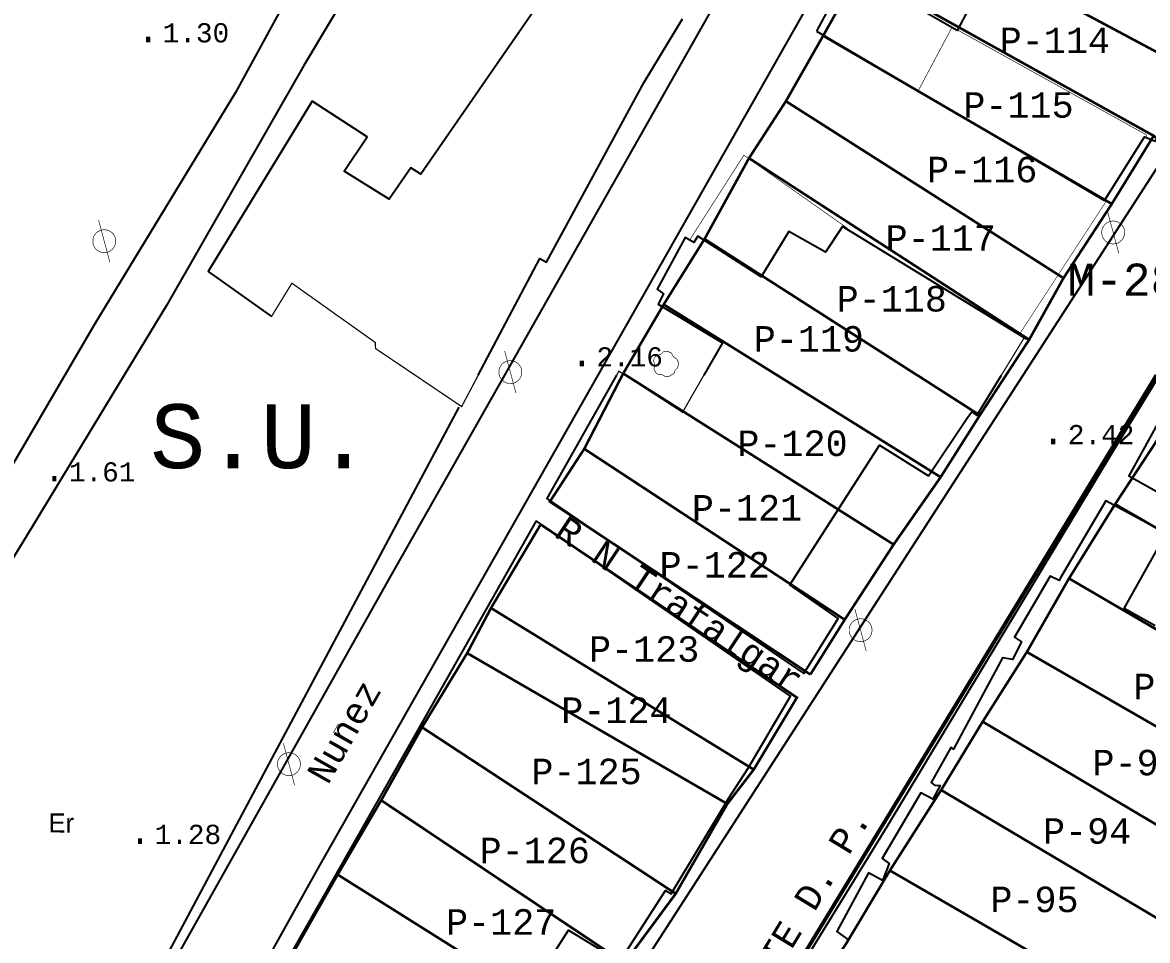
# Model space of a CAD drawing. Extents: x 743300 to 744100, y 4405700 to 4406200.
# Drawn here: x 743618.8 to 743706.6, y 4405955.9 to 4406027.5 of the extents above; entities that cross this region are included whole.
import ezdxf

# ---------------------------------------------------------------- set-up
doc = ezdxf.new("R2010")
doc.units = 0
doc.header["$MEASUREMENT"] = 0
for name, color, linetype in [('13', 7, 'CONTINUOUS'), ('2', 7, 'CONTINUOUS'), ('24', 7, 'CONTINUOUS'), ('41', 7, 'CONTINUOUS'), ('42', 7, 'CONTINUOUS'), ('46', 7, 'CONTINUOUS'), ('50', 7, 'CONTINUOUS'), ('51', 7, 'CONTINUOUS'), ('54', 7, 'CONTINUOUS'), ('6', 7, 'CONTINUOUS'), ('8', 7, 'CONTINUOUS')]:
    doc.layers.add(name, color=color, linetype=linetype)
doc.styles.add('MONOTXT', font='monotxt', dxfattribs={"height": 0.2})
doc.styles.get("Standard").update_dxf_attribs({"font": 'txt', "height": 0.2})

msp = doc.modelspace()

# ---------------------------------------------------------------- linework, layer by layer
at = {"layer": '13', "color": 3, "linetype": 'Continuous', "const_width": 0.3}
msp.add_lwpolyline([(743553.8499999999, 4405735.76), (743596.5199999998, 4405812.66), (743622.92, 4405858.96), (743646.9099999998, 4405900.35), (743664.21, 4405929.2), (743707.2900000002, 4406000)], dxfattribs=at)
at = {"layer": '2', "color": 7, "linetype": 'Continuous'}
msp.add_3dface([(744099.9999999999, 4405700), (744099.9999999999, 4406200), (743299.9999999999, 4406200), (743299.9999999999, 4405700)], dxfattribs=at)
at = {"layer": '41', "color": 1, "linetype": 'Continuous', "extrusion": (0.04596566980081688, 0.2335998591041514, 0.9712457274172602), "const_width": 0.05, "elevation": 1063433.085656}
msp.add_lwpolyline([(120972.2368437649, -4338257.410530681), (120981.2868667598, -4338261.568809627), (120984.1610957411, -4338254.05030527)], dxfattribs=at)
at = {"layer": '41', "color": 1, "linetype": 'Continuous', "extrusion": (0.9080433374574216, -0.4188762314803587, 0), "const_width": 0.05, "elevation": -1170288.407934}
msp.add_lwpolyline([(4312350.08331731, 6.65), (4312343.112284387, 4.61)], dxfattribs=at)
at = {"layer": '41', "color": 1, "linetype": 'Continuous', "extrusion": (-0.8609265282222788, 0.5087293121131649, 0), "const_width": 0.05, "elevation": 1601195.535133}
msp.add_lwpolyline([(-4171558.906738849, 5.24), (-4171572.194748482, 9.25)], dxfattribs=at)
at = {"layer": '41', "color": 1, "linetype": 'Continuous', "extrusion": (0.8475839836942212, -0.530661276696382, 0), "const_width": 0.05, "elevation": -1707736.989165}
msp.add_lwpolyline([(4129104.037408375, 5.02), (4129101.323812974, 5.56)], dxfattribs=at)
at = {"layer": '42', "color": 3, "linetype": 'Continuous', "const_width": 0.05, "elevation": 5.41}
for points in [[(743668.7499999999, 4406000), (743668.6999999998, 4406000.03), (743668.4199999998, 4406000.03), (743668.1899999998, 4406000.19), (743668.06, 4406000.49), (743668.13, 4406000.82), (743668.03, 4406001.08), (743668.0799999998, 4406001.33), (743668.2900000002, 4406001.560000001), (743668.5899999999, 4406001.61), (743668.8000000002, 4406001.82), (743669.1500000001, 4406001.85), (743669.43, 4406001.71), (743669.5999999999, 4406001.4), (743669.8399999999, 4406001.26), (743669.98, 4406000.97), (743669.92, 4406000.59), (743669.7099999998, 4406000.39), (743669.64, 4406000.15)], [(743669.41, 4406000), (743669.23, 4405999.88), (743668.96, 4405999.88), (743668.7499999999, 4406000)], [(743669.64, 4406000.15), (743669.41, 4406000)]]:
    msp.add_lwpolyline(points, dxfattribs=at)
at = {"layer": '46', "color": 7, "linetype": 'Continuous', "const_width": 0.2}
for points in [[(743665.5899999999, 4406000), (743668.8200000002, 4406005.51), (743672.01, 4406010.62), (743675.4799999999, 4406016.93), (743678.3599999999, 4406021.38), (743681.27, 4406026.49), (743684.0799999998, 4406031.48), (743686.61, 4406036.27), (743689.6399999999, 4406040.97), (743693.5700000002, 4406048.04), (743697.66, 4406055.05), (743702.89, 4406064.16), (743725.37, 4406052.05), (743720.7499999999, 4406043.01), (743716.0999999999, 4406034.12), (743713.3200000002, 4406028.88), (743710.56, 4406023.48), (743710.9699999999, 4406023.4), (743707.88, 4406018.01), (743707.0700000002, 4406018.68), (743703.8, 4406013.36), (743700.03, 4406007.57), (743697.3499999999, 4406002.76), (743695.5499999998, 4406000)], [(743710.56, 4406023.48), (743686.61, 4406036.27)], [(743707.0700000002, 4406018.68), (743684.0799999998, 4406031.48)], [(743681.27, 4406026.49), (743703.8, 4406013.36)], [(743700.03, 4406007.57), (743678.3599999999, 4406021.38)], [(743675.4799999999, 4406016.93), (743697.3499999999, 4406002.76)], [(743688.5899999999, 4406000), (743672.01, 4406010.62)], [(743668.8200000002, 4406005.51), (743677.66, 4406000)], [(743680.27, 4405976.62), (743659.94, 4405990.12), (743662.62, 4405994.24), (743665.6600000001, 4406000.12)], [(743686.77, 4405986.77), (743665.6600000001, 4406000.12)], [(743677.66, 4406000), (743690.44, 4405992.03)], [(743729.16, 4405990.77), (743727.1899999998, 4405987.53), (743725.13, 4405984.59), (743722.25, 4405979.43), (743718.77, 4405973.43), (743720.2399999999, 4405972.64), (743717.0999999999, 4405966.91), (743714.1099999999, 4405960.99), (743712.8499999999, 4405961.6), (743709.83, 4405956.11), (743706.2399999999, 4405949.88), (743702.92, 4405943.96), (743699.5699999998, 4405938.03), (743679.0899999999, 4405949.68), (743683.06, 4405955.6), (743686.4799999999, 4405961.32), (743690.4799999999, 4405967.6), (743693.72, 4405972.94), (743697.17, 4405978.38), (743700.4599999998, 4405984.12), (743704.06, 4405989.92), (743707.4, 4405995.01), (743709.6199999999, 4405998.57), (743710.3899999999, 4406000)], [(743695.5499999998, 4406000), (743693.5, 4405996.86), (743690.44, 4405992.03), (743686.77, 4405986.77), (743682.9499999998, 4405980.9)], [(743693.5, 4405996.86), (743688.5999999999, 4406000)], [(743682.9499999998, 4405980.9), (743662.62, 4405994.24)], [(743704.06, 4405989.92), (743722.25, 4405979.43)], [(743638.1199999999, 4405951.76), (743643.37, 4405961), (743646.77, 4405966.8), (743649.96, 4405972.5), (743653.4799999999, 4405978.29), (743655.3399999999, 4405981.81), (743659.22, 4405988.34), (743679.2199999999, 4405974.82), (743675.85, 4405969.2), (743673.79, 4405966.52), (743669.7599999999, 4405959.51), (743665.76, 4405954.1)], [(743718.77, 4405973.43), (743700.4599999998, 4405984.12)], [(743675.85, 4405969.2), (743655.3399999999, 4405981.81)], [(743680.27, 4405976.62), (743682.9499999998, 4405980.9)], [(743653.4799999999, 4405978.29), (743673.79, 4405966.52)], [(743697.17, 4405978.38), (743717.0999999999, 4405966.91)], [(743669.7599999999, 4405959.51), (743649.96, 4405972.5)], [(743712.8499999999, 4405961.6), (743693.72, 4405972.94)], [(743690.4799999999, 4405967.6), (743709.83, 4405956.11)], [(743646.77, 4405966.8), (743665.76, 4405954.1)], [(743662.4699999999, 4405948.99), (743643.37, 4405961)], [(743706.2399999999, 4405949.88), (743686.4799999999, 4405961.32)]]:
    msp.add_lwpolyline(points, dxfattribs=at)
at = {"layer": '50', "color": 7, "linetype": 'Continuous', "const_width": 0.05, "elevation": 5}
msp.add_lwpolyline([(743643.04, 4405972.07), (743643.4400000002, 4405972.79)], dxfattribs=at)
at = {"layer": '51', "color": 1, "linetype": 'Continuous', "extrusion": (0.4665356731036275, 0.8845023831068773, 0), "const_width": 0.05, "elevation": 4244105.74449}
msp.add_lwpolyline([(1397768.5575309, 9.37), (1397753.939141796, 9.32)], dxfattribs=at)
at = {"layer": '51', "color": 1, "linetype": 'Continuous', "extrusion": (-0.549923622885697, -0.835214947778277, 0), "const_width": 0.05, "elevation": -4088936.411065}
msp.add_lwpolyline([(-1801854.14439223, 14.07), (-1801864.309440189, 13.84)], dxfattribs=at)
at = {"layer": '51', "color": 1, "linetype": 'Continuous'}
for points, const_width, elevation in [([(743688.71, 4406022.23), (743691.28, 4406027.060000001)], 0.05, 9.38), ([(743649.4, 4406000), (743653.05, 4405997.54), (743654.3499999999, 4406000)], 0.1, 13.85)]:
    msp.add_lwpolyline(points, dxfattribs=dict(at, const_width=const_width, elevation=elevation))
at = {"layer": '51', "color": 1, "linetype": 'Continuous', "extrusion": (0.01864072390048795, 0.0008104663000212151, 0.9998259181261718), "const_width": 0.05, "elevation": 17443.30566}
msp.add_lwpolyline([(4369564.829648335, -934211.9572072712), (4369555.619219294, -934226.9639056721), (4369555.389002006, -934226.9639056721)], dxfattribs=at)
at = {"layer": '51', "color": 1, "linetype": 'Continuous', "extrusion": (0.5773248382944307, 0.8165145626921233, 0), "const_width": 0.05, "elevation": 4026903.46947}
msp.add_lwpolyline([(1936501.498774239, 14.07), (1936489.876201374, 14.06)], dxfattribs=at)
at = {"layer": '51', "color": 1, "linetype": 'Continuous', "extrusion": (-0.5486254356127309, -0.8360682576194012, 0), "const_width": 0.05, "elevation": -4091722.978294}
msp.add_lwpolyline([(-1795469.613596235, 8.95), (-1795483.703354927, 7.56)], dxfattribs=at)
at = {"layer": '51', "color": 1, "linetype": 'Continuous', "extrusion": (0.001383064799991258, 0.0004044048999974437, 0.9999989617936791), "const_width": 0.1, "elevation": 2824.171135}
msp.add_lwpolyline([(743637.4795893426, 4406003.798178222), (743639.0695878221, 4406006.388177121), (743645.5795954264, 4406001.758177903), (743645.599595407, 4406001.28817793), (743648.6695924707, 4405999.218176382)], dxfattribs=at)
at = {"layer": '51', "color": 1, "linetype": 'Continuous', "extrusion": (-0.5354662961095891, -0.8445565971151242, 0), "const_width": 0.05, "elevation": -4119330.49088}
msp.add_lwpolyline([(-1731186.939232412, 7.86), (-1731191.533359098, 7.07)], dxfattribs=at)
at = {"layer": '51', "color": 1, "linetype": 'Continuous', "extrusion": (0.2430013340002487, -0.128024192700131, 0.961540512800984), "const_width": 0.1, "elevation": -383349.804547}
msp.add_lwpolyline([(4244744.45384902, 1342052.899306818), (4244747.831063828, 1342052.680857414), (4244747.840000145, 1342052.462408009)], dxfattribs=at)
at = {"layer": '51', "color": 1, "linetype": 'Continuous', "extrusion": (-0.09478909539845048, 0.02053763729966427, 0.9952855031837301), "const_width": 0.1, "elevation": 20002.001809}
msp.add_lwpolyline([(-4463559.472943312, -205210.9738436102), (-4463559.668733712, -205211.4893687), (-4463559.339538702, -205211.5924737181)], dxfattribs=at)
at = {"layer": '51', "color": 1, "linetype": 'Continuous', "extrusion": (-0.2030157234903131, -0.1653963678921081, 0.96510551625395), "const_width": 0.1, "elevation": -879707.803831}
msp.add_lwpolyline([(-2946165.107204808, 3242238.320218486), (-2946163.90594362, 3242235.074225332), (-2946169.010605343, 3242233.355758368)], dxfattribs=at)
at = {"layer": '51', "color": 1, "linetype": 'Continuous', "extrusion": (-0.5348382128750112, -0.8449544875605219, 0), "const_width": 0.05, "elevation": -4120616.504915}
msp.add_lwpolyline([(-1728112.577624269, 9.76), (-1728123.702483818, 7.86)], dxfattribs=at)
at = {"layer": '51', "color": 1, "linetype": 'Continuous', "extrusion": (-0.5489088335990946, -0.8358822239986213, 0), "const_width": 0.05, "elevation": -4091114.073818}
msp.add_lwpolyline([(-1796851.42415776, 9.46), (-1796856.616276788, 8.95)], dxfattribs=at)
at = {"layer": '51', "color": 1, "linetype": 'Continuous', "extrusion": (-0.5318027815172638, -0.8468682315274918, 0), "const_width": 0.05, "elevation": -4126784.95885}
msp.add_lwpolyline([(-1713316.518205331, 5.85), (-1713330.959649165, 5.07)], dxfattribs=at)
at = {"layer": '51', "color": 1, "linetype": 'Continuous', "extrusion": (-0.5528363595697158, -0.8332898412543526, 0), "const_width": 0.05, "elevation": -4082593.913757}
msp.add_lwpolyline([(-1816087.99479417, 6.31), (-1816107.819828848, 4.66)], dxfattribs=at)
at = {"layer": '51', "color": 1, "linetype": 'Continuous', "extrusion": (0.8565302057185716, -0.5160968966111902, 0), "const_width": 0.05, "elevation": -1636944.500785}
msp.add_lwpolyline([(4157661.854111537, 6.09), (4157654.510529306, 5.94)], dxfattribs=at)
at = {"layer": '51', "color": 1, "linetype": 'Continuous', "extrusion": (-0.4808326113085324, -0.876812408615559, 0), "const_width": 0.05, "elevation": -4220816.898498001}
msp.add_lwpolyline([(-1466449.970994953, 6.5), (-1466455.274295812, 6.47)], dxfattribs=at)
at = {"layer": '51', "color": 1, "linetype": 'Continuous', "extrusion": (-0.5180605647876106, -0.8553439373795445, 0), "const_width": 0.05, "elevation": -4153888.105541}
msp.add_lwpolyline([(-1646460.723629377, 9.17), (-1646484.620449249, 6.13)], dxfattribs=at)
at = {"layer": '51', "color": 1, "linetype": 'Continuous', "extrusion": (0.504399349417964, 0.8634704953307524, 0), "const_width": 0.05, "elevation": 4179530.53596}
msp.add_lwpolyline([(1580250.130710186, 5.94), (1580226.597769444, 9.17)], dxfattribs=at)
at = {"layer": '51', "color": 1, "linetype": 'Continuous', "extrusion": (0.4833933963096302, 0.8754032353174398, 0), "const_width": 0.05, "elevation": 4216505.623126}
msp.add_lwpolyline([(1478786.576790559, 6.13), (1478763.159010988, 6.12)], dxfattribs=at)
at = {"layer": '51', "color": 1, "linetype": 'Continuous', "extrusion": (0.4995885100909472, 0.866262847284303, 0), "const_width": 0.05, "elevation": 4188271.224246}
msp.add_lwpolyline([(1556940.038372435, 6.68), (1556916.338868221, 9.45)], dxfattribs=at)
at = {"layer": '51', "color": 1, "linetype": 'Continuous', "extrusion": (-0.5411135878003721, -0.8409495140005784, 0), "const_width": 0.05, "elevation": -4107599.280476}
msp.add_lwpolyline([(-1758736.950679034, 5.78), (-1758759.663100745, 5.05)], dxfattribs=at)
at = {"layer": '51', "color": 1, "linetype": 'Continuous', "extrusion": (0.5015304355928417, 0.865140001487652, 0), "const_width": 0.05, "elevation": 4184761.854115}
msp.add_lwpolyline([(1566330.690156179, 13.43), (1566308.358510471, 6.28)], dxfattribs=at)
at = {"layer": '51', "color": 1, "linetype": 'Continuous', "extrusion": (0.5410657611140277, 0.8409802864218032, 0), "const_width": 0.05, "elevation": 4107692.591506}
msp.add_lwpolyline([(1758525.499509529, 5.24), (1758507.461036755, 5.73)], dxfattribs=at)
at = {"layer": '51', "color": 1, "linetype": 'Continuous', "extrusion": (-0.4964258231004817, -0.8680791451008424, 0), "const_width": 0.05, "elevation": -4193908.088133}
msp.add_lwpolyline([(-1541631.834249089, 6.27), (-1541654.355237078, 13.37)], dxfattribs=at)
at = {"layer": '51', "color": 1, "linetype": 'Continuous', "extrusion": (-0.5286079342922456, -0.8488660976875476, 0), "const_width": 0.05, "elevation": -4133166.56941}
msp.add_lwpolyline([(-1697750.288936338, 3.03), (-1697772.271201917, 4.61)], dxfattribs=at)
at = {"layer": '51', "color": 1, "linetype": 'Continuous'}
for points in [[(743684.7099999998, 4406034.27, 5.39), (743680.7399999999, 4406026.85, 6.59)], [(743692.63, 4406028.61, 6.82), (743691.7299999999, 4406026.89, 8.84), (743685.6099999999, 4406030.41, 6.59)], [(743658.92, 4406028.78, 13.56), (743649.8599999999, 4406015.68, 13.89), (743649.07, 4406016.17, 13.93), (743647.39, 4406013.73, 13.93), (743643.8899999999, 4406015.92, 13.93), (743645.67, 4406018.6, 13.93), (743641.3799999999, 4406021.37, 13.94), (743633.26, 4406008.08, 13.93), (743638.2099999998, 4406004.58, 13.86)], [(743680.7399999999, 4406026.85, 6.59), (743703.23, 4406013.62, 9.62), (743706.35, 4406018.61, 9.33), (743707.2099999998, 4406018.27, 9.32), (743710.4300000002, 4406023.56, 9.32), (743709.9899999999, 4406023.87, 9.54), (743712.79, 4406029.17, 9.15)], [(743654.3499999999, 4406000, 13.85), (743659.1599999998, 4406009.09, 13.84), (743659.6699999998, 4406008.82, 13.84), (743667.29, 4406022.86, 13.84), (743670.29, 4406027.82, 8.89)], [(743697.14, 4406002.8, 5.98), (743682.7799999998, 4406011.59, 5.61), (743681.45, 4406009.6, 5.54), (743678.5799999998, 4406011.21, 5.39), (743676.4400000002, 4406007.67, 7.14), (743671.4799999999, 4406010.83, 6.87), (743671.18, 4406010.34, 6.87), (743670.49, 4406010.73, 6.6), (743668.32, 4406006.7, 6.12), (743668.81, 4406006.34, 6.12), (743668.38, 4406005.54, 6.12), (743673.4, 4406002.51, 6.63), (743671.9599999998, 4406000, 5.9)], [(743665.1500000001, 4406000, 4.54), (743659.7, 4405990.36, 4.33), (743679.76, 4405976.69, 5.93), (743682.4500000002, 4405981, 5.86), (743678.6699999998, 4405983.63, 5.92), (743685.6599999998, 4405994.53, 9.72), (743689.48, 4405992.14, 9.72), (743692.54, 4405996.68, 9.12), (743692.87, 4405997.12, 6.16), (743693.2699999998, 4405996.84, 6.16), (743695.19, 4406000, 6.1)], [(743707.37, 4405996.18, 4.61), (743705.1199999999, 4405992.14, 4.61), (743709.6199999999, 4405989.61, 6.29)], [(743707.18, 4405980.43, 6.29), (743704.77, 4405981.78, 5.78), (743708.04, 4405987.63, 5.77), (743703.3399999999, 4405990.18, 5.77), (743699.8, 4405984.16, 6.77), (743699.7, 4405983.95, 6.77), (743698.98, 4405984.29, 6.74), (743696.2099999998, 4405979.53, 6.7), (743696.7599999999, 4405979.16, 6.7), (743696.05, 4405977.79, 6.31), (743695.27, 4405977.93, 6.25), (743693.0399999998, 4405973.75, 6.25), (743691.4500000002, 4405970.8, 6.5), (743691.2299999999, 4405970.92, 6.5), (743689.69, 4405968.19, 6.5), (743689.9599999998, 4405967.99, 6.5), (743690.3999999998, 4405967.96, 6.5), (743689.84, 4405966.9, 13.63), (743688.9, 4405967.38, 13.55), (743685.88, 4405962.25, 13.42), (743686.41, 4405961.87, 13.42), (743685.9, 4405960.54, 7.01), (743684.8, 4405961.15, 6.99), (743682.3399999999, 4405956.560000001, 6.83), (743683.2799999998, 4405955.87, 6.83), (743682.5, 4405954.79, 6.8)], [(743609.27, 4405903.32, 4.62), (743625.49, 4405892.11, 5.54), (743628.6599999998, 4405897, 12.78), (743629.19, 4405897.93, 13.05), (743629.5899999999, 4405897.65, 13.05), (743632.9099999998, 4405902.78, 13.05), (743632.83, 4405902.84, 9.42), (743636.7, 4405908.55, 9.42), (743641.01, 4405915.1, 6.3), (743640.72, 4405915.29, 6.18), (743643.57, 4405919.65, 6.18), (743649.0899999999, 4405928.6, 6.18), (743656.3099999998, 4405939.73, 6.14), (743652.2700000001, 4405942.43, 6.68), (743661.38, 4405956.65, 5.64), (743665.41, 4405954.22, 5.64), (743668.96, 4405959.77, 5.73), (743669.41, 4405959.49, 5.73), (743673.88, 4405966.95, 9.22), (743675.41, 4405969.32, 9.07), (743678.7099999998, 4405974.94, 6.68), (743658.8599999999, 4405988.63, 4.48)], [(743658.8599999999, 4405988.63, 4.48), (743646.3799999999, 4405966.55, 5.03), (743631.1199999999, 4405939.72, 5.85), (743626.5799999998, 4405931.24, 5.85), (743623.43, 4405926.56, 5.85), (743619.9799999999, 4405920.79, 6.05), (743616.4300000002, 4405914.3, 6.04)]]:
    msp.add_polyline3d(points, dxfattribs=at)
at = {"layer": '54', "color": 1, "linetype": 'Continuous'}
msp.add_line((743652.8399999999, 4405997.5, 13.6), (743620.71, 4405937.24, 9.13), dxfattribs=at)
at = {"layer": '54', "color": 1, "linetype": 'Continuous', "extrusion": (0.8733861312713819, -0.4870284033840416, 0), "const_width": 0.05, "elevation": -1496339.923217}
msp.add_lwpolyline([(4210356.238367306, 6.82), (4210345.212316336, 4.86)], dxfattribs=at)
at = {"layer": '54', "color": 1, "linetype": 'Continuous', "extrusion": (-0.5586375322210865, 0.08820592700332944, 0.8247083254311297), "const_width": 0.05, "elevation": -26816.626369}
msp.add_lwpolyline([(-4468075.589018729, 39114.4033573661), (-4468086.778293633, 39120.4858426419), (-4468086.970647473, 39120.4858426418)], dxfattribs=at)
at = {"layer": '54', "color": 1, "linetype": 'Continuous'}
for points in [[(743656.42, 4406000, 2.37), (743694.5, 4406067.23, 2.82)], [(743589.5599999998, 4405889.5, 1.79), (743587.9699999999, 4405891.03, 1.79), (743591.9899999999, 4405896.48, 1.8), (743592.8599999999, 4405896.13, 1.8), (743593.7400000001, 4405895.97, 1.79), (743594.3999999998, 4405895.89, 1.79), (743594.9400000002, 4405896.01, 1.79), (743595.29, 4405896.23, 1.79), (743595.4500000002, 4405896.47, 1.79), (743609.82, 4405917.84, 1.83), (743611.8299999998, 4405920.72, 1.83), (743613.81, 4405924.18, 1.97), (743615.5899999999, 4405927.08, 1.97), (743617.6399999999, 4405930.49, 1.92), (743623.46, 4405941.46, 1.92), (743647.4300000002, 4405984.12, 2.26), (743656.42, 4406000, 2.37)]]:
    msp.add_polyline3d(points, dxfattribs=at)
at = {"layer": '6', "color": 7, "linetype": 'Continuous'}
for points in [[(743669.0299999998, 4406082.81, 1.84), (743668.03, 4406077.77, 1.84), (743667.35, 4406075.9, 1.99), (743657.4400000002, 4406058.5, 2.06), (743645.6, 4406040.78, 1.96), (743635.4, 4406022.05, 1.96), (743624.41, 4406003.99, 1.96), (743622.0799999998, 4406000, 1.95)], [(743675.87, 4406077.4, 2.63), (743674.8399999999, 4406076.74, 2.43), (743673.5700000002, 4406075.63, 2.33), (743662.2299999999, 4406059.07, 2.31), (743651.26, 4406041.81, 2.1), (743640.73, 4406024.17, 2.09), (743630, 4406005.44, 2.09), (743626.7099999998, 4406000, 2.09)], [(743622.0799999998, 4406000, 1.95), (743613.52, 4405985.36, 1.89), (743602.3899999999, 4405966.97, 1.89), (743590.3399999999, 4405948.95, 1.89), (743579.34, 4405931.28, 1.88), (743569.9799999999, 4405916.96, 1.88), (743569.0299999998, 4405916.01, 1.88), (743568.15, 4405915.45, 1.88), (743566.8299999998, 4405915.27, 1.88), (743565.76, 4405915.47, 1.88), (743564.6299999999, 4405915.93, 1.88), (743557.4799999999, 4405920.35, 1.88), (743552.4, 4405924.73, 1.88), (743551.35, 4405925.92, 1.88), (743550.84, 4405927.39, 1.88), (743550.79, 4405928.89, 1.89), (743551.52, 4405931.83, 1.89), (743562.41, 4405950.38, 1.89), (743573.4699999999, 4405968.26, 1.89), (743583.5699999998, 4405986.79, 1.9), (743591.2199999999, 4406000, 1.9)], [(743626.7099999998, 4406000, 2.09), (743619.0899999999, 4405987.42, 2.09), (743608.4799999999, 4405970.2, 2.01), (743596.99, 4405952.72, 2.01), (743585.86, 4405935.15, 2), (743576.2699999998, 4405916.29, 2), (743576.2699999998, 4405916.29, 2), (743576.1899999998, 4405914.71, 1.98), (743576.42, 4405913.22, 1.95), (743576.9999999999, 4405911.66, 1.95), (743577.9, 4405910.22, 1.95), (743579.01, 4405908.9, 1.95), (743592.07, 4405898.07, 1.92), (743593.4500000002, 4405897.24, 1.8)]]:
    msp.add_polyline3d(points, dxfattribs=at)
at = {"layer": '6', "color": 1, "linetype": 'Continuous'}
for points in [[(743696.88, 4406000, 2.47), (743728.39, 4406048.8, 2.82), (743728.6399999999, 4406049.3, 2.82), (743728.78, 4406049.95, 2.82), (743728.78, 4406050.55, 2.99), (743728.61, 4406051, 2.99), (743728.44, 4406051.39, 2.99), (743728.27, 4406051.76, 2.99), (743728.0499999998, 4406052.1, 2.99), (743727.8, 4406052.35, 2.99), (743703.17, 4406066.22, 2.85), (743702.7699999998, 4406066.4, 2.8), (743702.3799999999, 4406066.37, 2.8), (743701.97, 4406066.27, 2.7), (743701.64, 4406066.07, 2.64), (743701.35, 4406065.85, 2.59), (743701.07, 4406065.57, 2.58), (743700.8, 4406065.24, 2.58), (743700.55, 4406064.98, 2.58), (743700.3799999999, 4406064.66, 2.58), (743700.29, 4406064.53, 2.58), (743663.6699999998, 4406000, 2.15)], [(743663.6699999998, 4406000, 2.15), (743641.87, 4405961.59, 1.9), (743624.5600000002, 4405930.51, 1.89), (743619.0600000002, 4405921.05, 1.89), (743614.43, 4405913.6, 1.89), (743611.16, 4405908.68, 1.89), (743606.5899999999, 4405901.98, 1.88), (743602.9100000001, 4405896.61, 1.82), (743598.5099999999, 4405890.04, 1.82), (743592.7399999999, 4405881.68, 1.81), (743569.25, 4405849.07, 1.73), (743563.8899999999, 4405841.57, 1.72), (743559.4899999999, 4405835.49, 1.72), (743555.42, 4405829.42, 1.72), (743551.28, 4405822.64, 1.72), (743546.4, 4405814.94, 1.72), (743541.4999999999, 4405807.47, 1.72), (743536.08, 4405798.79, 1.72), (743518.1499999998, 4405771.05, 1.71), (743517.6900000002, 4405770.1, 1.71), (743517.67, 4405769.52, 1.71), (743517.9199999998, 4405768.94, 1.71), (743518.1299999999, 4405768.66, 1.71), (743518.22, 4405768.6, 1.71)], [(743552.6599999998, 4405746.35, 2.21), (743569.41, 4405777.060000001, 2.22), (743616.1199999999, 4405861.97, 2.2), (743616.3799999999, 4405862.49, 2.2), (743616.5299999998, 4405863.03, 2.2), (743616.5999999999, 4405863.39, 2.2), (743616.5799999998, 4405863.42, 2.2), (743613.18, 4405865.85, 2.2), (743611.18, 4405867.19, 2.2), (743686.81, 4405984.4, 2.36), (743696.88, 4406000, 2.47)], [(743707.5199999998, 4406000, 2.38), (743703.9599999998, 4405994.17, 2.38), (743686.2499999999, 4405964.73, 2.37), (743669.42, 4405937.36, 2.34), (743653.32, 4405910.73, 2.26), (743635.2699999998, 4405879.47, 2.08), (743627.1399999999, 4405865.48, 2.05), (743626.93, 4405864.81, 2.05), (743626.94, 4405864.23, 2.05), (743627.0099999999, 4405863.82, 2.05), (743627.0099999999, 4405863.8, 5.79), (743627.25, 4405863.59, 5.76), (743627.58, 4405863.34, 5.76), (743628.0699999998, 4405862.89, 5.76)]]:
    msp.add_polyline3d(points, dxfattribs=at)
at = {"layer": '8', "color": 7, "linetype": 'Continuous', "const_width": 0.05}
for points, elevation in [([(743625.5899999999, 4406008.810000001), (743624.7099999998, 4406012.09)], 9.79), ([(743704.3599999999, 4406011.9), (743704.31, 4406011.93), (743704.25, 4406011.95), (743704.2, 4406011.98), (743704.1500000001, 4406011.99), (743704.09, 4406012.01), (743704.04, 4406012.01), (743703.98, 4406012.02), (743703.9300000002, 4406012.02), (743703.8699999999, 4406012.02), (743703.8099999998, 4406012.02), (743703.7499999999, 4406012.01), (743703.7, 4406012), (743703.6400000001, 4406011.98), (743703.5899999999, 4406011.97), (743703.54, 4406011.94), (743703.49, 4406011.92), (743703.4399999998, 4406011.89), (743703.39, 4406011.86), (743703.3499999999, 4406011.83), (743703.2999999998, 4406011.79), (743703.2599999999, 4406011.75), (743703.23, 4406011.71), (743703.19, 4406011.66), (743703.16, 4406011.61), (743703.1300000001, 4406011.56), (743703.0999999999, 4406011.52), (743703.0799999998, 4406011.46), (743703.06, 4406011.41), (743703.0399999998, 4406011.35), (743703.03, 4406011.3), (743703.0199999998, 4406011.24), (743703.0199999998, 4406011.19), (743703.0199999998, 4406011.13), (743703.0199999998, 4406011.07), (743703.0199999998, 4406011.02), (743703.03, 4406010.96), (743703.0399999998, 4406010.91), (743703.06, 4406010.85), (743703.0799999998, 4406010.8), (743703.0999999999, 4406010.75), (743703.1300000001, 4406010.69), (743703.16, 4406010.65), (743703.19, 4406010.6), (743703.2199999999, 4406010.56), (743703.2599999999, 4406010.51), (743703.2999999998, 4406010.47), (743703.3499999999, 4406010.44), (743703.39, 4406010.4), (743703.4399999998, 4406010.37), (743703.49, 4406010.34), (743703.54, 4406010.32), (743703.5899999999, 4406010.3), (743703.6400000001, 4406010.28), (743703.7, 4406010.26), (743703.76, 4406010.25), (743703.8099999998, 4406010.24), (743703.8699999999, 4406010.24), (743703.92, 4406010.23), (743703.98, 4406010.24), (743704.04, 4406010.25), (743704.09, 4406010.26), (743704.1500000001, 4406010.27), (743704.2, 4406010.28), (743704.26, 4406010.3), (743704.31, 4406010.33), (743704.3599999999, 4406010.36), (743704.41, 4406010.39), (743704.45, 4406010.42), (743704.49, 4406010.46), (743704.5399999998, 4406010.49), (743704.5799999998, 4406010.53), (743704.6099999999, 4406010.58), (743704.6499999998, 4406010.62), (743704.6800000002, 4406010.67), (743704.7000000002, 4406010.72), (743704.7299999999, 4406010.77), (743704.75, 4406010.83), (743704.77, 4406010.88), (743704.78, 4406010.93), (743704.79, 4406010.99), (743704.8, 4406011.05), (743704.8, 4406011.1), (743704.8, 4406011.16), (743704.8, 4406011.21), (743704.79, 4406011.27), (743704.78, 4406011.33), (743704.77, 4406011.38), (743704.75, 4406011.44), (743704.7299999999, 4406011.49), (743704.7099999998, 4406011.54), (743704.6800000002, 4406011.59), (743704.6499999998, 4406011.64), (743704.6099999999, 4406011.68), (743704.5799999998, 4406011.73), (743704.5399999998, 4406011.77), (743704.4999999999, 4406011.810000001), (743704.45, 4406011.84), (743704.3999999998, 4406011.87), (743704.3599999999, 4406011.9)], 10.64), ([(743704.35, 4406009.49), (743703.47, 4406012.77)], 10.64), ([(743625.5999999999, 4406011.22), (743625.55, 4406011.25), (743625.49, 4406011.27), (743625.4399999998, 4406011.3), (743625.39, 4406011.31), (743625.3299999998, 4406011.33), (743625.2799999998, 4406011.33), (743625.2199999999, 4406011.34), (743625.17, 4406011.34), (743625.1099999999, 4406011.34), (743625.0500000002, 4406011.34), (743624.99, 4406011.33), (743624.94, 4406011.32), (743624.88, 4406011.3), (743624.8299999998, 4406011.29), (743624.78, 4406011.26), (743624.7299999999, 4406011.24), (743624.68, 4406011.21), (743624.63, 4406011.18), (743624.5899999999, 4406011.15), (743624.5400000002, 4406011.11), (743624.4999999999, 4406011.07), (743624.4699999999, 4406011.03), (743624.43, 4406010.98), (743624.4, 4406010.93), (743624.37, 4406010.88), (743624.3399999999, 4406010.84), (743624.3200000002, 4406010.78), (743624.3, 4406010.73), (743624.2800000001, 4406010.67), (743624.27, 4406010.62), (743624.2599999999, 4406010.56), (743624.2599999999, 4406010.51), (743624.2599999999, 4406010.45), (743624.2599999999, 4406010.39), (743624.2599999999, 4406010.34), (743624.27, 4406010.28), (743624.2800000001, 4406010.23), (743624.3, 4406010.17), (743624.3200000002, 4406010.12), (743624.3399999999, 4406010.07), (743624.37, 4406010.01), (743624.4, 4406009.97), (743624.43, 4406009.92), (743624.4599999998, 4406009.88), (743624.4999999999, 4406009.83), (743624.5400000002, 4406009.79), (743624.5899999999, 4406009.76), (743624.63, 4406009.72), (743624.68, 4406009.69), (743624.7299999999, 4406009.66), (743624.78, 4406009.64), (743624.8299999998, 4406009.62), (743624.88, 4406009.6), (743624.94, 4406009.58), (743624.9999999999, 4406009.57), (743625.0500000002, 4406009.56), (743625.1099999999, 4406009.56), (743625.16, 4406009.55), (743625.2199999999, 4406009.56), (743625.2799999998, 4406009.57), (743625.3299999998, 4406009.58), (743625.39, 4406009.59), (743625.4399999998, 4406009.6), (743625.5, 4406009.62), (743625.55, 4406009.65), (743625.5999999999, 4406009.68), (743625.65, 4406009.71), (743625.69, 4406009.74), (743625.7299999999, 4406009.78), (743625.78, 4406009.810000001), (743625.8200000002, 4406009.85), (743625.8499999999, 4406009.9), (743625.8900000001, 4406009.94), (743625.92, 4406009.99), (743625.94, 4406010.04), (743625.97, 4406010.09), (743625.9899999999, 4406010.15), (743626.01, 4406010.2), (743626.0199999998, 4406010.25), (743626.0299999998, 4406010.31), (743626.0399999998, 4406010.37), (743626.0399999998, 4406010.42), (743626.0399999998, 4406010.48), (743626.0399999998, 4406010.53), (743626.0299999998, 4406010.59), (743626.0199999998, 4406010.65), (743626.01, 4406010.7), (743625.9899999999, 4406010.76), (743625.97, 4406010.810000001), (743625.9499999998, 4406010.86), (743625.92, 4406010.91), (743625.8900000001, 4406010.96), (743625.8499999999, 4406011), (743625.8200000002, 4406011.05), (743625.78, 4406011.09), (743625.74, 4406011.13), (743625.69, 4406011.16), (743625.64, 4406011.19), (743625.5999999999, 4406011.22)], 9.79), ([(743656.91, 4406000), (743656.41, 4406001.87)], 10.51), ([(743657.3, 4406001), (743657.2499999999, 4406001.03), (743657.19, 4406001.05), (743657.14, 4406001.08), (743657.09, 4406001.09), (743657.03, 4406001.11), (743656.9799999999, 4406001.11), (743656.92, 4406001.12), (743656.87, 4406001.12), (743656.81, 4406001.12), (743656.75, 4406001.12), (743656.6900000002, 4406001.11), (743656.6399999999, 4406001.1), (743656.58, 4406001.08), (743656.5299999998, 4406001.07), (743656.4799999999, 4406001.04), (743656.4300000002, 4406001.02), (743656.38, 4406000.99), (743656.3299999998, 4406000.96), (743656.2899999998, 4406000.93), (743656.24, 4406000.89), (743656.2000000002, 4406000.85), (743656.17, 4406000.81), (743656.1299999999, 4406000.76), (743656.0999999999, 4406000.71), (743656.07, 4406000.66), (743656.04, 4406000.62), (743656.0199999998, 4406000.560000001), (743656, 4406000.51), (743655.9799999999, 4406000.45), (743655.9699999999, 4406000.4), (743655.9599999998, 4406000.34), (743655.9599999998, 4406000.29), (743655.9599999998, 4406000.23), (743655.9599999998, 4406000.17), (743655.9599999998, 4406000.12), (743655.9699999999, 4406000.06), (743655.9799999999, 4406000.01), (743655.9799999999, 4406000)], 10.51), ([(743657.7099999998, 4406000), (743657.7199999999, 4406000.03), (743657.73, 4406000.09), (743657.7399999999, 4406000.15), (743657.7399999999, 4406000.2), (743657.7399999999, 4406000.26), (743657.7399999999, 4406000.310000001), (743657.73, 4406000.37), (743657.7199999999, 4406000.43), (743657.7099999998, 4406000.48), (743657.6900000002, 4406000.54), (743657.6699999998, 4406000.59), (743657.65, 4406000.64), (743657.62, 4406000.69), (743657.5899999999, 4406000.74), (743657.55, 4406000.78), (743657.52, 4406000.83), (743657.4799999999, 4406000.87), (743657.4400000002, 4406000.91), (743657.3899999999, 4406000.94), (743657.34, 4406000.97), (743657.3, 4406001)], 10.51), ([(743655.9799999999, 4406000), (743656, 4405999.95), (743656.0199999998, 4405999.9), (743656.04, 4405999.85), (743656.07, 4405999.79), (743656.0999999999, 4405999.75), (743656.1299999999, 4405999.7), (743656.1600000001, 4405999.66), (743656.2000000002, 4405999.61), (743656.24, 4405999.57), (743656.2899999998, 4405999.54), (743656.3299999998, 4405999.5), (743656.38, 4405999.47), (743656.4300000002, 4405999.44), (743656.4799999999, 4405999.42), (743656.5299999998, 4405999.4), (743656.58, 4405999.38), (743656.6399999999, 4405999.36), (743656.7, 4405999.35), (743656.75, 4405999.34), (743656.81, 4405999.34), (743656.8599999999, 4405999.33), (743656.92, 4405999.34), (743656.9799999999, 4405999.35), (743657.03, 4405999.36), (743657.09, 4405999.37), (743657.14, 4405999.38), (743657.2000000002, 4405999.4), (743657.2499999999, 4405999.43), (743657.3, 4405999.46), (743657.3499999999, 4405999.49), (743657.3899999999, 4405999.52), (743657.43, 4405999.560000001), (743657.4799999999, 4405999.59), (743657.52, 4405999.63), (743657.55, 4405999.68), (743657.5899999999, 4405999.72), (743657.62, 4405999.77), (743657.64, 4405999.82), (743657.6699999998, 4405999.87), (743657.6900000002, 4405999.93), (743657.7099999998, 4405999.98), (743657.7099999998, 4406000)], 10.51), ([(743657.29, 4405998.59), (743656.91, 4406000)], 10.51), ([(743684.6299999999, 4405978.44), (743683.7499999999, 4405981.72)], 10.56), ([(743684.6399999999, 4405980.85), (743684.5899999999, 4405980.88), (743684.53, 4405980.9), (743684.4799999999, 4405980.93), (743684.43, 4405980.94), (743684.3699999999, 4405980.96), (743684.32, 4405980.96), (743684.2599999999, 4405980.97), (743684.2099999998, 4405980.97), (743684.15, 4405980.97), (743684.0899999999, 4405980.97), (743684.03, 4405980.96), (743683.98, 4405980.95), (743683.92, 4405980.93), (743683.8699999999, 4405980.92), (743683.8200000002, 4405980.89), (743683.7699999998, 4405980.87), (743683.72, 4405980.84), (743683.67, 4405980.81), (743683.63, 4405980.78), (743683.5799999998, 4405980.74), (743683.5399999998, 4405980.7), (743683.5099999999, 4405980.66), (743683.47, 4405980.61), (743683.44, 4405980.560000001), (743683.41, 4405980.51), (743683.38, 4405980.47), (743683.3599999999, 4405980.41), (743683.3399999999, 4405980.36), (743683.3200000002, 4405980.3), (743683.31, 4405980.25), (743683.3, 4405980.19), (743683.3, 4405980.14), (743683.3, 4405980.08), (743683.3, 4405980.02), (743683.3, 4405979.97), (743683.31, 4405979.91), (743683.3200000002, 4405979.86), (743683.3399999999, 4405979.8), (743683.3599999999, 4405979.75), (743683.38, 4405979.7), (743683.41, 4405979.64), (743683.44, 4405979.6), (743683.47, 4405979.55), (743683.4999999999, 4405979.51), (743683.5399999998, 4405979.46), (743683.5799999998, 4405979.42), (743683.63, 4405979.39), (743683.67, 4405979.35), (743683.72, 4405979.32), (743683.7699999998, 4405979.29), (743683.8200000002, 4405979.27), (743683.8699999999, 4405979.25), (743683.92, 4405979.23), (743683.98, 4405979.21), (743684.0399999998, 4405979.2), (743684.0899999999, 4405979.19), (743684.15, 4405979.19), (743684.2, 4405979.18), (743684.2599999999, 4405979.19), (743684.32, 4405979.2), (743684.3699999999, 4405979.21), (743684.43, 4405979.22), (743684.4799999999, 4405979.23), (743684.54, 4405979.25), (743684.5899999999, 4405979.28), (743684.6399999999, 4405979.310000001), (743684.69, 4405979.34), (743684.73, 4405979.37), (743684.7699999998, 4405979.41), (743684.82, 4405979.44), (743684.86, 4405979.48), (743684.8899999999, 4405979.53), (743684.9300000002, 4405979.57), (743684.9599999998, 4405979.62), (743684.9799999999, 4405979.67), (743685.01, 4405979.72), (743685.0299999998, 4405979.78), (743685.05, 4405979.83), (743685.06, 4405979.88), (743685.0699999998, 4405979.94), (743685.0799999998, 4405980), (743685.0799999998, 4405980.05), (743685.0799999998, 4405980.11), (743685.0799999998, 4405980.16), (743685.0699999998, 4405980.22), (743685.06, 4405980.28), (743685.05, 4405980.33), (743685.0299999998, 4405980.39), (743685.01, 4405980.44), (743684.9899999999, 4405980.49), (743684.9599999998, 4405980.54), (743684.9300000002, 4405980.59), (743684.8899999999, 4405980.63), (743684.86, 4405980.68), (743684.82, 4405980.72), (743684.78, 4405980.76), (743684.73, 4405980.79), (743684.68, 4405980.82), (743684.6399999999, 4405980.85)], 10.56), ([(743640.01, 4405967.98), (743639.13, 4405971.26)], 10.2), ([(743640.0199999998, 4405970.39), (743639.97, 4405970.42), (743639.91, 4405970.44), (743639.8599999999, 4405970.47), (743639.8100000002, 4405970.48), (743639.75, 4405970.5), (743639.7, 4405970.5), (743639.64, 4405970.51), (743639.5899999999, 4405970.51), (743639.5299999998, 4405970.51), (743639.4699999999, 4405970.51), (743639.41, 4405970.5), (743639.36, 4405970.49), (743639.3000000002, 4405970.47), (743639.2499999999, 4405970.46), (743639.2000000002, 4405970.43), (743639.15, 4405970.41), (743639.0999999999, 4405970.38), (743639.05, 4405970.35), (743639.0099999999, 4405970.32), (743638.9599999998, 4405970.28), (743638.9199999998, 4405970.24), (743638.89, 4405970.2), (743638.85, 4405970.15), (743638.82, 4405970.1), (743638.7900000002, 4405970.05), (743638.7599999999, 4405970.01), (743638.7399999999, 4405969.95), (743638.7199999999, 4405969.9), (743638.7, 4405969.84), (743638.6900000002, 4405969.79), (743638.6799999998, 4405969.73), (743638.6799999998, 4405969.68), (743638.6799999998, 4405969.62), (743638.6799999998, 4405969.56), (743638.6799999998, 4405969.51), (743638.6900000002, 4405969.45), (743638.7, 4405969.4), (743638.7199999999, 4405969.34), (743638.7399999999, 4405969.29), (743638.7599999999, 4405969.24), (743638.7900000002, 4405969.18), (743638.82, 4405969.14), (743638.85, 4405969.09), (743638.88, 4405969.05), (743638.9199999998, 4405969), (743638.9599999998, 4405968.96), (743639.0099999999, 4405968.93), (743639.05, 4405968.89), (743639.0999999999, 4405968.86), (743639.15, 4405968.83), (743639.2000000002, 4405968.810000001), (743639.2499999999, 4405968.79), (743639.3000000002, 4405968.77), (743639.36, 4405968.75), (743639.42, 4405968.74), (743639.4699999999, 4405968.73), (743639.5299999998, 4405968.73), (743639.5799999998, 4405968.72), (743639.64, 4405968.73), (743639.7, 4405968.74), (743639.75, 4405968.75), (743639.8100000002, 4405968.76), (743639.8599999999, 4405968.77), (743639.92, 4405968.79), (743639.97, 4405968.82), (743640.0199999998, 4405968.85), (743640.07, 4405968.88), (743640.1099999999, 4405968.91), (743640.15, 4405968.95), (743640.1999999998, 4405968.98), (743640.2399999999, 4405969.02), (743640.2699999998, 4405969.07), (743640.31, 4405969.11), (743640.34, 4405969.16), (743640.3599999999, 4405969.21), (743640.39, 4405969.26), (743640.41, 4405969.32), (743640.43, 4405969.37), (743640.44, 4405969.42), (743640.45, 4405969.48), (743640.46, 4405969.54), (743640.46, 4405969.59), (743640.46, 4405969.65), (743640.46, 4405969.7), (743640.45, 4405969.76), (743640.44, 4405969.82), (743640.43, 4405969.87), (743640.41, 4405969.93), (743640.39, 4405969.98), (743640.3699999999, 4405970.03), (743640.34, 4405970.08), (743640.31, 4405970.13), (743640.2699999998, 4405970.17), (743640.2399999999, 4405970.22), (743640.1999999998, 4405970.26), (743640.1599999998, 4405970.3), (743640.1099999999, 4405970.33), (743640.0600000002, 4405970.36), (743640.0199999998, 4405970.39)], 10.2)]:
    msp.add_lwpolyline(points, dxfattribs=dict(at, elevation=elevation))

# ---------------------------------------------------------------- texts
at = {"layer": '24', "color": 7, "linetype": 'Continuous', "style": 'MONOTXT'}
for s, height, p in [('1.30                        ', 1.5, (743629.7099999998, 4406025.97, 1.3)), ('.                           ', 1.99, (743627.7099999998, 4406025.97, 1.3)), ('2.16                        ', 1.5, (743663.57, 4406000.67, 2.16)), ('.                           ', 1.99, (743661.5699999998, 4406000.67, 2.16)), ('2.42                        ', 1.5, (743700.3699999999, 4405994.6, 2.42)), ('.                           ', 1.99, (743698.3699999999, 4405994.6, 2.42)), ('1.61                        ', 1.5, (743622.3899999999, 4405991.69, 1.61)), ('.                           ', 1.99, (743620.39, 4405991.69, 1.61)), ('1.28                        ', 1.5, (743629.0799999998, 4405963.39, 1.28)), ('.                           ', 1.99, (743627.0799999998, 4405963.39, 1.28))]:
    msp.add_text(s, height=height, dxfattribs=at).set_placement(p)
at = {"layer": '42', "color": 7, "linetype": 'Continuous'}
msp.add_text('Er                          ', height=1.49, rotation=359.7900000066, dxfattribs=at).set_placement((743620.8, 4405964.29, 2.06))
at = {"layer": '50', "color": 7, "linetype": 'Continuous', "style": 'MONOTXT'}
for s, height, p in [('P-114                       ', 1.99, (743695.05, 4406025.14)), ('P-115                       ', 1.99, (743692.2099999998, 4406020.09)), ('P-116                       ', 1.99, (743689.3799999999, 4406015.05)), ('P-117                       ', 1.99, (743686.1399999999, 4406009.71)), ('M-28', 2.5, (743700.3399999999, 4406006.2)), ('P-118                       ', 1.99, (743682.32, 4406004.96)), ('P-119                       ', 1.99, (743675.85, 4406001.83)), ('S.U.                        ', 4.99, (743628.7299999999, 4405992.73)), ('P-120                       ', 1.99, (743674.5700000002, 4405993.68)), ('P-121                       ', 1.99, (743671.02, 4405988.64)), ('P-122                       ', 1.99, (743668.4999999999, 4405984.19)), ('P-123                       ', 1.99, (743662.99, 4405977.62)), ('P-92                        ', 1.99, (743705.4799999999, 4405974.69)), ('P-124                       ', 1.99, (743660.82, 4405972.84)), ('P-93                        ', 1.99, (743702.29, 4405968.75)), ('P-125                       ', 1.99, (743658.4899999999, 4405968.060000001)), ('P-94                        ', 1.99, (743698.43, 4405963.41)), ('P-126                       ', 1.99, (743654.4499999998, 4405961.89)), ('P-95                        ', 1.99, (743694.3200000002, 4405958.07)), ('P-127                       ', 1.99, (743651.83, 4405956.31))]:
    msp.add_text(s, height=height, dxfattribs=at).set_placement(p)
for s, rotation, p in [('R N Trafalgar               ', 326.4100000013001, (743660.17, 4405987.45)), ('Nunez                       ', 60.4199999627, (743642.6099999999, 4405967.93)), ('LIMITE D. P.                ', 58.6799999894, (743674.3200000002, 4405947.72))]:
    msp.add_text(s, height=1.99, rotation=rotation, dxfattribs=at).set_placement(p)

doc.saveas('drawing.dxf')
